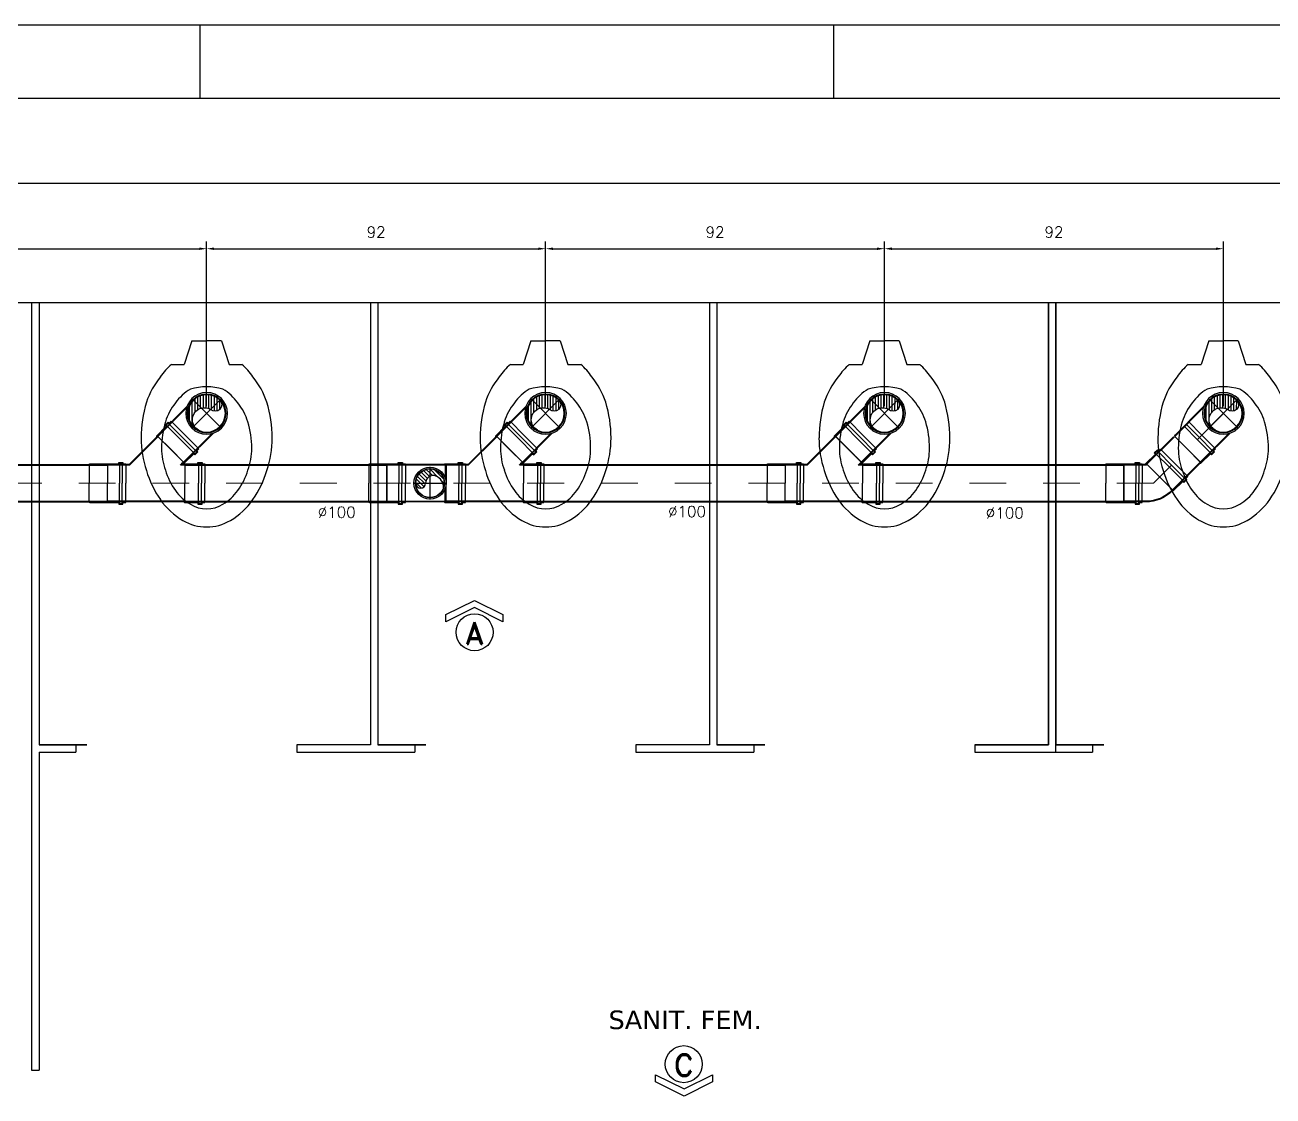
# Model space of a CAD drawing. Header units: millimetres. Extents: x -2485 to 3289, y -257 to 1952.
# Drawn here: x 38.957 to 42.345, y 38.839 to 41.746 of the extents above; entities that cross this region are included whole.
import ezdxf
from ezdxf.enums import TextEntityAlignment as Align

# ---------------------------------------------------------------- set-up
doc = ezdxf.new("R2010")
doc.units = ezdxf.units.MM
doc.header["$LTSCALE"] = 0.3
doc.linetypes.add('CONTINUO', pattern=[0])
doc.linetypes.add('HID', pattern=[0.37, 0.07, -0.1, 0.03, -0.1, 0.07])
for name, color, linetype in [('PAREDE', 7, 'CONTINUO'), ('SAN', 11, 'Continuous'), ('TEX', 11, 'Continuous'), ('TEXTO', 3, 'Continuous'), ('TUB', 1, 'Continuous')]:
    doc.layers.add(name, color=color, linetype=linetype)
doc.layers.add('PROJETO ESGOTO', color=1, linetype='HID', lineweight=15)
doc.styles.add('ROMAND', font='romand')
doc.styles.add('ROMANS', font='romans.shx', dxfattribs={"height": 0.03})
doc.dimstyles.new('20', dxfattribs={"dimtxt": 0.03, "dimasz": 0.02, "dimexe": 0.02, "dimexo": 0.02, "dimgap": 0.03, "dimtad": 1, "dimdec": 3, "dimlfac": 100, "dimdsep": 46, "dimtxsty": 'ROMANS', "dimcen": 0.02, "dimclrd": 11, "dimclre": 11, "dimclrt": 3, "dimadec": 0, "dimazin": 0, "dimtfac": 3.333333, "dimtdec": 3, "dimtix": 1, "dimtmove": 2, "dimatfit": 3, "dimfxl": 0, "dimtolj": 1, "dimarcsym": 0})

# ---------------------------------------------------------------- blocks, each defined once
blk = doc.blocks.new('vs')
at = {"layer": 'SAN'}
for p, q in [((0.1669, 0.0608), (0.1669, 0.0956)), ((0.1033, 0.04), (0.1669, 0.0608)), ((0.1033, 0.04), (0.1033, 0)), ((0.1033, -0.04), (0.1033, 0)), ((0.1033, -0.04), (0.1669, -0.0608)), ((0.1669, -0.0956), (0.1669, -0.0608))]:
    blk.add_line(p, q, dxfattribs=at)
for centre, radius, start, end in [((0.3668, -0.1583), 0.336, 90.0033, 106.7766), ((0.3667, -0.102), 0.2798, 71.601, 89.9864), ((0.3376, -0.0421), 0.2164, 108.2402, 129.1699), ((0.3805, -0.0938), 0.2678, 55.0356, 73.8462), ((0.3142, -0.0363), 0.1977, 124.9644, 138.1402), ((0.3733, -0.0455), 0.1653, 107.7554, 128.0493), ((0.3947, -0.1284), 0.2508, 90, 106.6532), ((0.3946, -0.0506), 0.173, 69.9171, 89.9758), ((0.401, -0.0653), 0.185, 54.1651, 73.3468), ((0.4207, -0.0363), 0.1977, 30.64, 55.0356), ((0.3508, -0.0253), 0.1357, 125.8349, 149.1749), ((0.4299, -0.0253), 0.1357, 30.8251, 54.1651), ((0.3797, 0), 0.152, 163.0933, 196.9067), ((0.4772, 0), 0.0821, 327.4372, 32.5628), ((0.482, 0), 0.1264, 0, 30.64), ((0.482, 0), 0.1264, 329.36, 0), ((0.3508, 0.0253), 0.1357, 210.8251, 234.1651), ((0.4299, 0.0253), 0.1357, 305.8349, 329.1749), ((0.4207, 0.0363), 0.1977, 304.9644, 329.36), ((0.3142, 0.0363), 0.1977, 221.8598, 235.0356), ((0.3733, 0.0455), 0.1653, 231.9507, 252.2446), ((0.401, 0.0653), 0.185, 286.6532, 305.8349), ((0.3376, 0.0421), 0.2164, 230.8301, 251.7598), ((0.3947, 0.1284), 0.2508, 253.3468, 270), ((0.3946, 0.0506), 0.173, 270.0242, 290.0829), ((0.3805, 0.0938), 0.2678, 286.1538, 304.9644), ((0.3668, 0.1583), 0.336, 253.2234, 269.9967), ((0.3667, 0.102), 0.2798, 270.0136, 288.399)]:
    blk.add_arc(centre, radius, start, end, dxfattribs=at)
blk = doc.blocks.new('c90c100t')
at = {"layer": 'TUB', "color": 7}
for p, q in [((-0.0097, 0.0118), (-0.0349, 0.0369)), ((-0.0045, 0.0172), (-0.029, 0.0417)), ((0.0019, 0.0214), (-0.0223, 0.0456)), ((0.0098, 0.0241), (-0.0147, 0.0486)), ((0.0199, 0.0246), (-0.006, 0.0504)), ((0.0506, 0.0045), (0.0045, 0.0506)), ((0.0474, 0.0183), (0.0183, 0.0474)), ((-0.0247, -0.0156), (-0.0499, 0.0095)), ((-0.019, -0.0108), (-0.0476, 0.0178)), ((-0.0157, -0.0035), (-0.0442, 0.025)), ((-0.0136, 0.0051), (-0.0399, 0.0314)), ((-0.0332, -0.0177), (-0.0508, -0.0002))]:
    blk.add_line(p, q, dxfattribs=at)
at = {"layer": 'TUB', "color": 1, "linetype": 'Continuous'}
for p, q in [((0, 0.0566), (0, -0.0566)), ((-0.0566, 0), (0.0566, 0))]:
    blk.add_line(p, q, dxfattribs=at)
at = {"layer": 'TUB', "color": 4}
for p, q in [((0.025, 0.0508), (0.1332, 0.0508)), ((0.0283, 0.049), (0.138, 0.049)), ((0.025, -0.0508), (0.1332, -0.0508)), ((0.0283, -0.049), (0.138, -0.049))]:
    blk.add_line(p, q, dxfattribs=at)
at = {"layer": 'TUB', "color": 3}
for p, q in [((0.138, 0.0497), (0.1332, 0.0508)), ((0.138, 0.0497), (0.138, 0.049)), ((0.138, -0.0497), (0.1332, -0.0508)), ((0.138, -0.0497), (0.138, -0.049))]:
    blk.add_line(p, q, dxfattribs=at)
at = {"layer": 'TUB', "color": 3, "linetype": 'Continuous'}
for p in [(0.138, 0.049), (0.138, -0.049)]:
    blk.add_line(p, (0.138, 0), dxfattribs=at)
at = {"layer": 'TUB', "color": 4}
for radius in [0.0566, 0.0526, 0.0508]:
    blk.add_circle((0, 0), radius, dxfattribs=at)
for centre, radius, start, end in [((-0.0331, 0), 0.0177, 180, 0), ((0.0164, -0.008), 0.0327, 344.7642, 165.8659)]:
    blk.add_arc(centre, radius, start, end, dxfattribs=at)
blk = doc.blocks.new('j45e100d')
at = {"layer": 'TUB', "color": 4}
for p, q in [((0.0211, 0.0508), (0.0229, 0.0526)), ((0.0218, 0.049), (0.0236, 0.0508)), ((0.0229, 0.0526), (0.0594, 0.0526)), ((0.0236, 0.0508), (0.0612, 0.0508)), ((0.0594, 0.0566), (0.071, 0.0566)), ((0.0594, 0.0526), (0.0594, 0.0566)), ((0.0612, 0.0508), (0.0612, 0.0548)), ((0.0612, 0.0548), (0.0692, 0.0548)), ((0.0692, 0.0548), (0.0692, 0.0508)), ((0.0692, 0.0508), (0.0786, 0.0508)), ((0.071, 0.0566), (0.071, 0.0526)), ((0.071, 0.0526), (0.0786, 0.0526)), ((-0.0495, 0.0198), (-0.092, -0.0227)), ((-0.0508, 0.021), (-0.0898, -0.018)), ((0.0211, -0.0482), (-0.0227, -0.092)), ((0.021, -0.0508), (-0.018, -0.0898)), ((0.0211, -0.0482), (0.0236, -0.0508)), ((0.0211, -0.0508), (0.0229, -0.0526)), ((0.0229, -0.0526), (0.0594, -0.0526)), ((0.0236, -0.0508), (0.0612, -0.0508)), ((0.0594, -0.0526), (0.0594, -0.0566)), ((0.0594, -0.0566), (0.071, -0.0566)), ((0.0612, -0.0508), (0.0612, -0.0548)), ((0.0612, -0.0548), (0.0692, -0.0548)), ((0.0692, -0.0548), (0.0692, -0.0508)), ((0.0692, -0.0508), (0.0786, -0.0508)), ((0.071, -0.0566), (0.071, -0.0526)), ((0.071, -0.0526), (0.0786, -0.0526))]:
    blk.add_line(p, q, dxfattribs=at)
at = {"layer": 'TUB', "color": 3}
for p, q in [((0.0236, 0.0508), (0.0236, 0)), ((0.0612, 0.0508), (0.0612, 0)), ((0.0692, 0.0508), (0.0692, 0)), ((0.0786, 0.0526), (0.0786, 0)), ((0.0612, -0.0508), (0.0612, 0)), ((0.0692, -0.0508), (0.0692, 0)), ((-0.0924, -0.0222), (-0.0898, -0.018)), ((-0.0924, -0.0222), (-0.092, -0.0227)), ((0.0236, -0.0508), (0.0236, 0)), ((0.0786, -0.0526), (0.0786, 0)), ((-0.0222, -0.0924), (-0.0227, -0.092)), ((-0.0222, -0.0924), (-0.018, -0.0898))]:
    blk.add_line(p, q, dxfattribs=at)
at = {"layer": 'TUB', "color": 3, "linetype": 'Continuous'}
for q in [(-0.092, -0.0227), (-0.0227, -0.092)]:
    blk.add_line((-0.0573, -0.0573), q, dxfattribs=at)
at = {"layer": 'TUB', "color": 4}
for radius, start in [(0.1016, 89.9693), (0.0998, 89.5425)]:
    blk.add_arc((0.021, -0.0508), radius, start, 135, dxfattribs=at)
blk = doc.blocks.new('JS100D')
at = {"layer": 'TUB', "color": 3}
for p, q in [((-0.08, 0.049), (-0.0779, 0.0508)), ((0.13, 0.0508), (0.13, 0)), ((0.1676, 0.0508), (0.1676, 0)), ((0.1756, 0.0508), (0.1756, 0)), ((0.185, 0.0526), (0.185, 0)), ((0.13, -0.0508), (0.13, 0)), ((0.1676, -0.0508), (0.1676, 0)), ((0.1756, -0.0508), (0.1756, 0)), ((0.185, -0.0526), (0.185, 0)), ((-0.08, -0.049), (-0.0779, -0.0508)), ((0.1278, -0.056), (0.0919, -0.0919)), ((0.056, -0.1278), (0.0919, -0.0919)), ((0.1544, -0.0826), (0.1185, -0.1185)), ((0.1601, -0.0882), (0.1242, -0.1242)), ((0.168, -0.0936), (0.1308, -0.1308)), ((0.0826, -0.1544), (0.1185, -0.1185)), ((0.0882, -0.1601), (0.1242, -0.1242)), ((0.0936, -0.168), (0.1308, -0.1308))]:
    blk.add_line(p, q, dxfattribs=at)
at = {"layer": 'TUB', "color": 4}
for p, q in [((0, 0.049), (-0.08, 0.049)), ((0, 0.0508), (-0.0779, 0.0508)), ((0.1275, 0.0508), (0, 0.0508)), ((0.1282, 0.049), (0, 0.049)), ((0.1275, 0.0508), (0.1293, 0.0526)), ((0.1282, 0.049), (0.13, 0.0508)), ((0.1293, 0.0526), (0.1658, 0.0526)), ((0.13, 0.0508), (0.1676, 0.0508)), ((0.1658, 0.0566), (0.1774, 0.0566)), ((0.1658, 0.0526), (0.1658, 0.0566)), ((0.1676, 0.0508), (0.1676, 0.0548)), ((0.1676, 0.0548), (0.1756, 0.0548)), ((0.1756, 0.0548), (0.1756, 0.0508)), ((0.1756, 0.0508), (0.185, 0.0508)), ((0.1774, 0.0566), (0.1774, 0.0526)), ((0.1774, 0.0526), (0.185, 0.0526)), ((-0.0203, -0.049), (-0.08, -0.049)), ((-0.021, -0.0508), (-0.0779, -0.0508)), ((-0.021, -0.0508), (0.0542, -0.126)), ((-0.0203, -0.049), (0.056, -0.1253)), ((0.1183, -0.049), (0.1253, -0.056)), ((0.1282, -0.049), (0.1183, -0.049)), ((0.1226, -0.0508), (0.126, -0.0542)), ((0.1275, -0.0508), (0.1226, -0.0508)), ((0.1253, -0.056), (0.1278, -0.056)), ((0.126, -0.0542), (0.1286, -0.0542)), ((0.1275, -0.0508), (0.1293, -0.0526)), ((0.1278, -0.056), (0.1544, -0.0826)), ((0.1282, -0.049), (0.13, -0.0508)), ((0.1286, -0.0542), (0.1544, -0.08)), ((0.1293, -0.0526), (0.1658, -0.0526)), ((0.13, -0.0508), (0.1676, -0.0508)), ((0.1658, -0.0526), (0.1658, -0.0566)), ((0.1658, -0.0566), (0.1774, -0.0566)), ((0.1676, -0.0508), (0.1676, -0.0548)), ((0.1676, -0.0548), (0.1756, -0.0548)), ((0.1756, -0.0548), (0.1756, -0.0508)), ((0.1756, -0.0508), (0.185, -0.0508)), ((0.1774, -0.0566), (0.1774, -0.0526)), ((0.1774, -0.0526), (0.185, -0.0526)), ((0.1544, -0.08), (0.1573, -0.0772)), ((0.1544, -0.0826), (0.1573, -0.0798)), ((0.1573, -0.0772), (0.1655, -0.0854)), ((0.1573, -0.0798), (0.1629, -0.0854)), ((0.1629, -0.0854), (0.1601, -0.0882)), ((0.1601, -0.0882), (0.1667, -0.0949)), ((0.1655, -0.0854), (0.1626, -0.0882)), ((0.1626, -0.0882), (0.168, -0.0936)), ((0.0542, -0.126), (0.0542, -0.1286)), ((0.0542, -0.1286), (0.08, -0.1544)), ((0.056, -0.1253), (0.056, -0.1278)), ((0.056, -0.1278), (0.0826, -0.1544)), ((0.08, -0.1544), (0.0772, -0.1573)), ((0.0772, -0.1573), (0.0854, -0.1655)), ((0.0826, -0.1544), (0.0798, -0.1573)), ((0.0798, -0.1573), (0.0854, -0.1629)), ((0.0854, -0.1629), (0.0882, -0.1601)), ((0.0854, -0.1655), (0.0882, -0.1626)), ((0.0882, -0.1601), (0.0949, -0.1667)), ((0.0882, -0.1626), (0.0936, -0.168))]:
    blk.add_line(p, q, dxfattribs=at)
at = {"layer": 'TUB', "color": 3, "linetype": 'Continuous'}
for p in [(-0.08, 0.049), (-0.08, -0.049)]:
    blk.add_line(p, (-0.08, 0), dxfattribs=at)
blk = doc.blocks.new('l100')
at = {"layer": 'TUB', "color": 4}
for p, q in [((-0.049, 0.0518), (-0.0475, 0.0526)), ((0, 0.0508), (-0.049, 0.0508)), ((-0.0475, 0.0526), (0.0308, 0.0526)), ((0, 0.0508), (0.0326, 0.0508)), ((0.0308, 0.0566), (0.0424, 0.0566)), ((0.0308, 0.0526), (0.0308, 0.0566)), ((0.0326, 0.0548), (0.0406, 0.0548)), ((0.0326, 0.0508), (0.0326, 0.0548)), ((0.0406, 0.0548), (0.0406, 0.0508)), ((0.0406, 0.0508), (0.05, 0.0508)), ((0.0424, 0.0566), (0.0424, 0.0526)), ((0.0424, 0.0526), (0.05, 0.0526)), ((0, -0.0508), (-0.049, -0.0508)), ((-0.049, -0.0518), (-0.0475, -0.0526)), ((-0.0475, -0.0526), (0.0308, -0.0526)), ((0, -0.0508), (0.0326, -0.0508)), ((0.0308, -0.0526), (0.0308, -0.0566)), ((0.0308, -0.0566), (0.0424, -0.0566)), ((0.0326, -0.0508), (0.0326, -0.0548)), ((0.0326, -0.0548), (0.0406, -0.0548)), ((0.0406, -0.0508), (0.05, -0.0508)), ((0.0406, -0.0548), (0.0406, -0.0508)), ((0.0424, -0.0526), (0.05, -0.0526)), ((0.0424, -0.0566), (0.0424, -0.0526))]:
    blk.add_line(p, q, dxfattribs=at)
at = {"layer": 'TUB', "color": 3}
for p, q in [((-0.049, 0.0518), (-0.049, 0)), ((0, 0.0508), (0, 0)), ((0.0326, 0.0508), (0.0326, 0)), ((0.0406, 0.0508), (0.0406, 0)), ((0.05, 0.0526), (0.05, 0)), ((-0.049, -0.0518), (-0.049, 0)), ((0, -0.0508), (0, 0)), ((0.0326, -0.0508), (0.0326, 0)), ((0.0406, -0.0508), (0.0406, 0)), ((0.05, -0.0526), (0.05, 0))]:
    blk.add_line(p, q, dxfattribs=at)
blk = doc.blocks.new('TS100X75T')
at = {"layer": 'TUB', "color": 3}
for p, q in [((0, 0.0497), (0.0048, 0.0508)), ((0, 0.0497), (0, 0.049)), ((0.158, 0.0508), (0.158, 0.0144)), ((0.158, 0.0377), (0.158, 0.0144)), ((0.1956, 0.0508), (0.1956, 0)), ((0.2036, 0.0508), (0.2036, 0)), ((0.213, 0.0526), (0.213, 0)), ((0.2036, -0.0508), (0.2036, 0)), ((0.158, -0.0508), (0.158, -0.0144)), ((0.158, -0.0378), (0.158, -0.0144)), ((0.1956, -0.0508), (0.1956, 0)), ((0.213, -0.0526), (0.213, 0)), ((0, -0.0497), (0, -0.049)), ((0, -0.0497), (0.0048, -0.0508))]:
    blk.add_line(p, q, dxfattribs=at)
at = {"layer": 'TUB', "color": 4}
for p, q in [((0.1562, 0.049), (0, 0.049)), ((0.1555, 0.0508), (0.0048, 0.0508)), ((0.1555, 0.0508), (0.1573, 0.0526)), ((0.1562, 0.049), (0.158, 0.0508)), ((0.1573, 0.0526), (0.1938, 0.0526)), ((0.158, 0.0508), (0.1956, 0.0508)), ((0.1938, 0.0566), (0.2054, 0.0566)), ((0.1938, 0.0526), (0.1938, 0.0566)), ((0.1956, 0.0548), (0.2036, 0.0548)), ((0.1956, 0.0508), (0.1956, 0.0548)), ((0.2036, 0.0548), (0.2036, 0.0508)), ((0.2036, 0.0508), (0.213, 0.0508)), ((0.2054, 0.0566), (0.2054, 0.0526)), ((0.2054, 0.0526), (0.213, 0.0526)), ((0, -0.049), (0.1562, -0.049)), ((0.1555, -0.0508), (0.0048, -0.0508)), ((0.1555, -0.0508), (0.1573, -0.0526)), ((0.1562, -0.049), (0.158, -0.0508)), ((0.1573, -0.0526), (0.1938, -0.0526)), ((0.158, -0.0508), (0.1956, -0.0508)), ((0.1938, -0.0526), (0.1938, -0.0566)), ((0.1938, -0.0566), (0.2054, -0.0566)), ((0.1956, -0.0508), (0.1956, -0.0548)), ((0.1956, -0.0548), (0.2036, -0.0548)), ((0.2036, -0.0548), (0.2036, -0.0508)), ((0.2036, -0.0508), (0.213, -0.0508)), ((0.2054, -0.0566), (0.2054, -0.0526)), ((0.2054, -0.0526), (0.213, -0.0526))]:
    blk.add_line(p, q, dxfattribs=at)
at = {"layer": 'TUB', "color": 3, "linetype": 'Continuous'}
for q in [(0, 0.049), (0, -0.049)]:
    blk.add_line((0, 0), q, dxfattribs=at)
at = {"layer": 'TUB', "color": 7}
for p, q in [((0.1156, 0.0179), (0.0991, 0.0344)), ((0.117, 0.0271), (0.1067, 0.0374)), ((0.117, 0.0377), (0.116, 0.0387)), ((0.1379, 0.0168), (0.117, 0.0377)), ((0.1541, 0.0112), (0.1282, 0.0371)), ((0.0805, 0), (0.0783, 0.0021)), ((0.0911, 0), (0.0799, 0.0112)), ((0.1017, 0), (0.083, 0.0186)), ((0.106, 0.0063), (0.0873, 0.0249)), ((0.1098, 0.0131), (0.0927, 0.0302)), ((0.1236, 0.0205), (0.117, 0.0271)), ((0.1547, 0), (0.1492, 0.0055)), ((0.0937, -0.0132), (0.0805, 0)), ((0.1008, -0.0098), (0.0911, 0)), ((0.1047, -0.003), (0.1017, 0)), ((0.1557, -0.001), (0.1547, 0))]:
    blk.add_line(p, q, dxfattribs=at)
at = {"layer": 'TUB', "color": 1, "linetype": 'Continuous'}
for p, q in [((0.117, -0.0442), (0.117, 0.0441)), ((0.0729, 0), (0.1612, 0))]:
    blk.add_line(p, q, dxfattribs=at)
at = {"layer": 'TUB', "color": 4}
for radius in [0.0435, 0.0394, 0.0387]:
    blk.add_circle((0.117, 0), radius, dxfattribs=at)
for centre, radius, start, end in [((0.1256, 0), 0.0206, 68.9015, 180), ((0.1213, -0.0111), 0.0324, 357.8255, 68.9015), ((0.0917, 0), 0.0134, 180, 0)]:
    blk.add_arc(centre, radius, start, end, dxfattribs=at)
blk = doc.blocks.new('*D106')
at = {"layer": 'TEXTO', "color": 11, "lineweight": -2}
for p, q in [((37.8698, 41.1387), (39.4298, 41.1387)), ((39.4498, 40.7117), (39.4498, 41.1587))]:
    blk.add_line(p, q, dxfattribs=at)
at = {"layer": 'TEXTO', "color": 11}
for points in [[(37.8698, 41.142), (37.8698, 41.1353), (37.8498, 41.1387)], [(39.4298, 41.142), (39.4298, 41.1353), (39.4498, 41.1387)]]:
    blk.add_solid(points, dxfattribs=at)
at = {"layer": 'TEXTO', "color": 3, "insert": (38.6498, 41.1837), "char_height": 0.03, "attachment_point": 5, "style": 'ROMANS'}
blk.add_mtext('\\A1;160', dxfattribs=at)
blk = doc.blocks.new('*D107')
at = {"layer": 'TEXTO', "color": 11, "lineweight": -2}
for p, q in [((39.4698, 41.1387), (40.3498, 41.1387)), ((40.3698, 40.7117), (40.3698, 41.1587))]:
    blk.add_line(p, q, dxfattribs=at)
at = {"layer": 'TEXTO', "color": 11}
for points in [[(39.4698, 41.142), (39.4698, 41.1353), (39.4498, 41.1387)], [(40.3498, 41.142), (40.3498, 41.1353), (40.3698, 41.1387)]]:
    blk.add_solid(points, dxfattribs=at)
at = {"layer": 'TEXTO', "color": 3, "insert": (39.9098, 41.1837), "char_height": 0.03, "attachment_point": 5, "style": 'ROMANS'}
blk.add_mtext('\\A1;92', dxfattribs=at)
blk = doc.blocks.new('*D114')
at = {"layer": 'TEXTO', "color": 11, "lineweight": -2}
for p, q in [((40.3898, 41.1387), (41.2698, 41.1387)), ((41.2898, 40.7117), (41.2898, 41.1587))]:
    blk.add_line(p, q, dxfattribs=at)
at = {"layer": 'TEXTO', "color": 11}
for points in [[(40.3898, 41.142), (40.3898, 41.1353), (40.3698, 41.1387)], [(41.2698, 41.142), (41.2698, 41.1353), (41.2898, 41.1387)]]:
    blk.add_solid(points, dxfattribs=at)
at = {"layer": 'TEXTO', "color": 3, "insert": (40.8298, 41.1837), "char_height": 0.03, "attachment_point": 5, "style": 'ROMANS'}
blk.add_mtext('\\A1;92', dxfattribs=at)
blk = doc.blocks.new('*D115')
at = {"layer": 'TEXTO', "color": 11, "lineweight": -2}
for p, q in [((41.3098, 41.1387), (42.1898, 41.1387)), ((42.2098, 40.7117), (42.2098, 41.1587))]:
    blk.add_line(p, q, dxfattribs=at)
at = {"layer": 'TEXTO', "color": 11}
for points in [[(41.3098, 41.142), (41.3098, 41.1353), (41.2898, 41.1387)], [(42.1898, 41.142), (42.1898, 41.1353), (42.2098, 41.1387)]]:
    blk.add_solid(points, dxfattribs=at)
at = {"layer": 'TEXTO', "color": 3, "insert": (41.7498, 41.1837), "char_height": 0.03, "attachment_point": 5, "style": 'ROMANS'}
blk.add_mtext('\\A1;92', dxfattribs=at)
blk = doc.blocks.new('100')
at = {"layer": 'TEX', "color": 9, "style": 'ROMANS'}
blk.add_text('%%c100', height=0.03, dxfattribs=at).set_placement((0, 0))
blk = doc.blocks.new('ind2')
at = {"layer": 'TEX', "color": 5}
blk.add_lwpolyline([(-0.0006, 0.0672), (-0.0778, 0.0286), (-0.0778, 0.0479), (-0.0006, 0.0865), (0.0767, 0.0479), (0.0767, 0.0286)], close=True, dxfattribs=at)
blk.add_circle((0, 0), 0.0503, dxfattribs=at)
at = {"layer": 'TEX', "style": 'ROMAND'}
blk.add_attdef('LETRA', text='', height=0.06, dxfattribs=at).set_placement((0, -0.0328), align=Align.CENTER)
blk = doc.blocks.new('IND4')
at = {"layer": 'TEX', "color": 5}
blk.add_lwpolyline([(0.0006, -0.0672), (0.0778, -0.0286), (0.0778, -0.0479), (0.0006, -0.0865), (-0.0767, -0.0479), (-0.0767, -0.0286)], close=True, dxfattribs=at)
blk.add_circle((0, 0), 0.0503, dxfattribs=at)
at = {"layer": 'TEX', "style": 'ROMAND'}
blk.add_attdef('LETRA', text='', height=0.06, dxfattribs=at).set_placement((0, -0.0328), align=Align.CENTER)

msp = doc.modelspace()

# ---------------------------------------------------------------- linework, layer by layer
at = {"color": 4, "linetype": 'Continuous'}
msp.add_line((35.532076, 41.746047), (52.152076, 41.746047), dxfattribs=at)
at = {"color": 5, "linetype": 'Continuous'}
for p, q in [((39.432076, 41.546047), (39.432076, 41.746047)), ((41.152076, 41.546047), (41.152076, 41.746047))]:
    msp.add_line(p, q, dxfattribs=at)
at = {"color": 12, "linetype": 'Continuous'}
msp.add_line((51.952076, 41.546047), (36.032076, 41.546047), dxfattribs=at)
at = {"layer": 'PAREDE'}
for p, q in [((37.49981, 41.316718), (44.02481, 41.316718)), ((42.67481, 40.991718), (37.49981, 40.991718)), ((43.87481, 40.991718), (38.61481, 40.991718))]:
    msp.add_line(p, q, dxfattribs=at)
at = {"layer": 'PROJETO ESGOTO'}
for p, q in [((42.20981, 40.691718), (42.020306, 40.502213)), ((40.002769, 40.502213), (36.797405, 40.502213)), ((42.020306, 40.502213), (40.099606, 40.502213))]:
    msp.add_line(p, q, dxfattribs=at)
at = {"layer": 'SAN', "linetype": 'CONTINUO'}
for p, q in [((38.97481, 40.991718), (38.97481, 39.791718)), ((38.97481, 40.991718), (38.97481, 38.908542)), ((38.97481, 40.991718), (38.97481, 39.791718)), ((38.99481, 40.991718), (38.99481, 39.791718)), ((38.99481, 40.991718), (38.99481, 39.791718)), ((39.89481, 40.991718), (39.89481, 39.791718)), ((39.89481, 40.991718), (39.89481, 39.791718)), ((39.91481, 40.991718), (39.91481, 39.791718)), ((39.91481, 40.991718), (39.91481, 39.791718)), ((40.81481, 40.991718), (40.81481, 39.791718)), ((40.81481, 40.991718), (40.81481, 39.791718)), ((40.83481, 40.991718), (40.83481, 39.791718)), ((40.83481, 40.991718), (40.83481, 39.791718)), ((41.73481, 39.791718), (41.73481, 40.991718)), ((41.73481, 40.991718), (41.73481, 39.791718)), ((41.73481, 39.791718), (41.73481, 40.991718)), ((41.73481, 40.991718), (41.73481, 39.791718)), ((41.73481, 40.991718), (41.73481, 39.791718)), ((41.73481, 40.991718), (41.73481, 39.791718)), ((41.75481, 39.771718), (41.75481, 40.991718)), ((41.75481, 39.771718), (41.75481, 40.991718)), ((41.75481, 40.991718), (41.75481, 39.791718)), ((41.75481, 40.991718), (41.75481, 39.791718)), ((38.99481, 39.871718), (38.99481, 39.791718)), ((38.99481, 39.871718), (38.99481, 39.791718)), ((38.99481, 39.791718), (39.12481, 39.791718)), ((39.09481, 39.791718), (38.99481, 39.791718)), ((38.99481, 39.791718), (39.12481, 39.791718)), ((39.09481, 39.791718), (38.99481, 39.791718)), ((39.09481, 39.791718), (39.09481, 39.771718)), ((39.12481, 39.791718), (39.09481, 39.791718)), ((39.09481, 39.791718), (39.09481, 39.771718)), ((39.12481, 39.791718), (39.09481, 39.791718)), ((39.69481, 39.791718), (39.69481, 39.771718)), ((39.89481, 39.791718), (39.69481, 39.791718)), ((39.69481, 39.791718), (39.69481, 39.771718)), ((39.89481, 39.791718), (39.69481, 39.791718)), ((39.91481, 39.791718), (40.04481, 39.791718)), ((40.01481, 39.791718), (39.91481, 39.791718)), ((39.91481, 39.791718), (40.04481, 39.791718)), ((40.01481, 39.791718), (39.91481, 39.791718)), ((40.01481, 39.791718), (40.01481, 39.771718)), ((40.04481, 39.791718), (40.01481, 39.791718)), ((40.01481, 39.791718), (40.01481, 39.771718)), ((40.04481, 39.791718), (40.01481, 39.791718)), ((40.61481, 39.791718), (40.61481, 39.771718)), ((40.81481, 39.791718), (40.61481, 39.791718)), ((40.61481, 39.791718), (40.61481, 39.771718)), ((40.81481, 39.791718), (40.61481, 39.791718)), ((40.83481, 39.791718), (40.96481, 39.791718)), ((40.93481, 39.791718), (40.83481, 39.791718)), ((40.83481, 39.791718), (40.96481, 39.791718)), ((40.93481, 39.791718), (40.83481, 39.791718)), ((40.93481, 39.791718), (40.93481, 39.771718)), ((40.96481, 39.791718), (40.93481, 39.791718)), ((40.93481, 39.791718), (40.93481, 39.771718)), ((40.96481, 39.791718), (40.93481, 39.791718)), ((41.53481, 39.791718), (41.73481, 39.791718)), ((41.53481, 39.791718), (41.53481, 39.771718)), ((41.73481, 39.791718), (41.53481, 39.791718)), ((41.53481, 39.791718), (41.73481, 39.791718)), ((41.53481, 39.791718), (41.53481, 39.771718)), ((41.73481, 39.791718), (41.53481, 39.791718)), ((41.75481, 39.791718), (41.88481, 39.791718)), ((41.85481, 39.791718), (41.75481, 39.791718)), ((41.75481, 39.791718), (41.88481, 39.791718)), ((41.85481, 39.791718), (41.75481, 39.791718)), ((41.85481, 39.791718), (41.85481, 39.771718)), ((41.88481, 39.791718), (41.85481, 39.791718)), ((41.85481, 39.791718), (41.85481, 39.771718)), ((41.88481, 39.791718), (41.85481, 39.791718)), ((38.99481, 39.771718), (39.09481, 39.771718)), ((38.99481, 39.771718), (39.09481, 39.771718)), ((38.99481, 39.771718), (38.99481, 38.908542)), ((39.69481, 39.771718), (39.91481, 39.771718)), ((39.69481, 39.771718), (39.91481, 39.771718)), ((39.89981, 39.771718), (40.01481, 39.771718)), ((39.89981, 39.771718), (40.01481, 39.771718)), ((40.61481, 39.771718), (40.83481, 39.771718)), ((40.61481, 39.771718), (40.83481, 39.771718)), ((40.81981, 39.771718), (40.93481, 39.771718)), ((40.81981, 39.771718), (40.93481, 39.771718)), ((41.53481, 39.771718), (41.75481, 39.771718)), ((41.53481, 39.771718), (41.75481, 39.771718)), ((41.75481, 39.771718), (41.85481, 39.771718)), ((41.75481, 39.771718), (41.85481, 39.771718)), ((38.974797, 38.908542), (38.99481, 38.908542))]:
    msp.add_line(p, q, dxfattribs=at)
at = {"layer": 'TUB', "color": 3}
for p, q in [((42.102896, 40.656645), (42.138817, 40.620724)), ((42.108553, 40.662302), (42.144474, 40.626381)), ((42.113927, 40.670222), (42.151121, 40.633028)), ((42.180395, 40.59046), (42.144474, 40.626381)), ((42.188314, 40.595834), (42.151121, 40.633028)), ((42.148151, 40.558216), (42.11223, 40.594137)), ((42.174738, 40.584803), (42.138817, 40.620724))]:
    msp.add_line(p, q, dxfattribs=at)
at = {"layer": 'TUB', "color": 4}
for p, q in [((42.074509, 40.628258), (42.001102, 40.554852)), ((42.076309, 40.627512), (42.002375, 40.553579)), ((42.177566, 40.579429), (42.185769, 40.587632)), ((42.177566, 40.581975), (42.183223, 40.587632)), ((42.180395, 40.59046), (42.187042, 40.597107)), ((42.183223, 40.587632), (42.180395, 40.59046)), ((42.18294, 40.59046), (42.188314, 40.595834)), ((42.185769, 40.587632), (42.18294, 40.59046)), ((42.145605, 40.558216), (42.071671, 40.484282)), ((42.146351, 40.556416), (42.072944, 40.48301)), ((42.145605, 40.558216), (42.148151, 40.558216)), ((42.146351, 40.556416), (42.148896, 40.556416)), ((42.148151, 40.558216), (42.174738, 40.584803)), ((42.148896, 40.556416), (42.174738, 40.582258)), ((42.174738, 40.584803), (42.177566, 40.581975)), ((42.174738, 40.582258), (42.177566, 40.579429)), ((37.790306, 40.553013), (39.180306, 40.553013)), ((37.790306, 40.551213), (39.180306, 40.551213)), ((39.390306, 40.553013), (39.939156, 40.553013)), ((39.390306, 40.551213), (39.939156, 40.551213)), ((40.310306, 40.553013), (41.020306, 40.553013)), ((40.310306, 40.551213), (41.020306, 40.551213)), ((41.230306, 40.553013), (41.939264, 40.553013)), ((41.230306, 40.551213), (41.939264, 40.551213)), ((37.790306, 40.453213), (39.180306, 40.453213)), ((39.390306, 40.453213), (39.939156, 40.453213)), ((40.310306, 40.453213), (41.020306, 40.453213)), ((41.230306, 40.453213), (41.939264, 40.453213)), ((37.790306, 40.451413), (39.180306, 40.451413)), ((39.390306, 40.451413), (39.939156, 40.451413)), ((40.310306, 40.451413), (41.020306, 40.451413)), ((41.230306, 40.451413), (41.939264, 40.451413))]:
    msp.add_line(p, q, dxfattribs=at)

# ---------------------------------------------------------------- block references
at = {"layer": 'PROJETO ESGOTO', "linetype": 'CONTINUO', "xscale": -1}
for name, p, rotation in [('c90c100t', (39.44981, 40.691718), 44.99999999998162), ('c90c100t', (40.36981, 40.691718), 44.99999999998162), ('c90c100t', (41.28981, 40.691718), 44.99999999998162), ('c90c100t', (42.20981, 40.691718), 44.99999999998162), ('JS100D', (39.260306, 40.502213), 180), ('JS100D', (40.180306, 40.502213), 180), ('JS100D', (41.100306, 40.502213), 180), ('j45e100d', (42.020306, 40.502213), 224.9999999999816), ('l100', (39.180306, 40.502213), 180), ('l100', (41.020306, 40.502213), 180), ('l100', (41.939264, 40.502213), 180)]:
    msp.add_blockref(name, p, dxfattribs=dict(at, rotation=rotation))
at = {"layer": 'PROJETO ESGOTO'}
for name in ['l100', 'TS100X75T']:
    msp.add_blockref(name, (39.939156, 40.502213), dxfattribs=at)
at = {"layer": 'SAN', "linetype": 'CONTINUO', "rotation": 270}
for p in [(39.44981, 40.991718), (40.36981, 40.991718), (41.28981, 40.991718), (42.20981, 40.991718)]:
    msp.add_blockref('vs', p, dxfattribs=at)
at = {"layer": 'TEXTO'}
for p in [(39.751529, 40.408442), (40.702232, 40.410236), (41.564909, 40.406345)]:
    msp.add_blockref('100', p, dxfattribs=at)
for name, p, values in [('ind2', (40.177116, 40.097667), {'LETRA': 'A'}), ('IND4', (40.745011, 38.925247), {'LETRA': 'C'})]:
    msp.add_blockref(name, p, dxfattribs=at).add_auto_attribs(values)

# ---------------------------------------------------------------- texts
at = {"layer": 'TEXTO', "insert": (40.748501, 39.045143), "char_height": 0.03, "width": 0.70428269, "attachment_point": 5, "style": 'ROMANS'}
msp.add_mtext('{\\fVerdana|b0|i0|c0|p34;\\H1.684x;SANIT. FEM.}', dxfattribs=at)

# ---------------------------------------------------------------- dimensions: what is measured, and where the dimension line sits
at = {"layer": 'TEXTO'}
for base, p1, p2, picture, middle in [((39.44981, 41.138668), (37.84981, 41.138668), (39.44981, 40.691718), '*D106', (38.64981, 41.183668)), ((40.36981, 41.138668), (39.44981, 41.138668), (40.36981, 40.691718), '*D107', (39.90981, 41.183668)), ((41.28981, 41.138668), (40.36981, 41.138668), (41.28981, 40.691718), '*D114', (40.82981, 41.183668)), ((42.20981, 41.138668), (41.28981, 41.138668), (42.20981, 40.691718), '*D115', (41.74981, 41.183668))]:
    dim = msp.add_linear_dim(base=base, p1=p1, p2=p2, dimstyle='20', dxfattribs=at)
    dim.commit()
    dim.dimension.update_dxf_attribs({"geometry": picture, "text_midpoint": middle})

doc.saveas('drawing.dxf')
